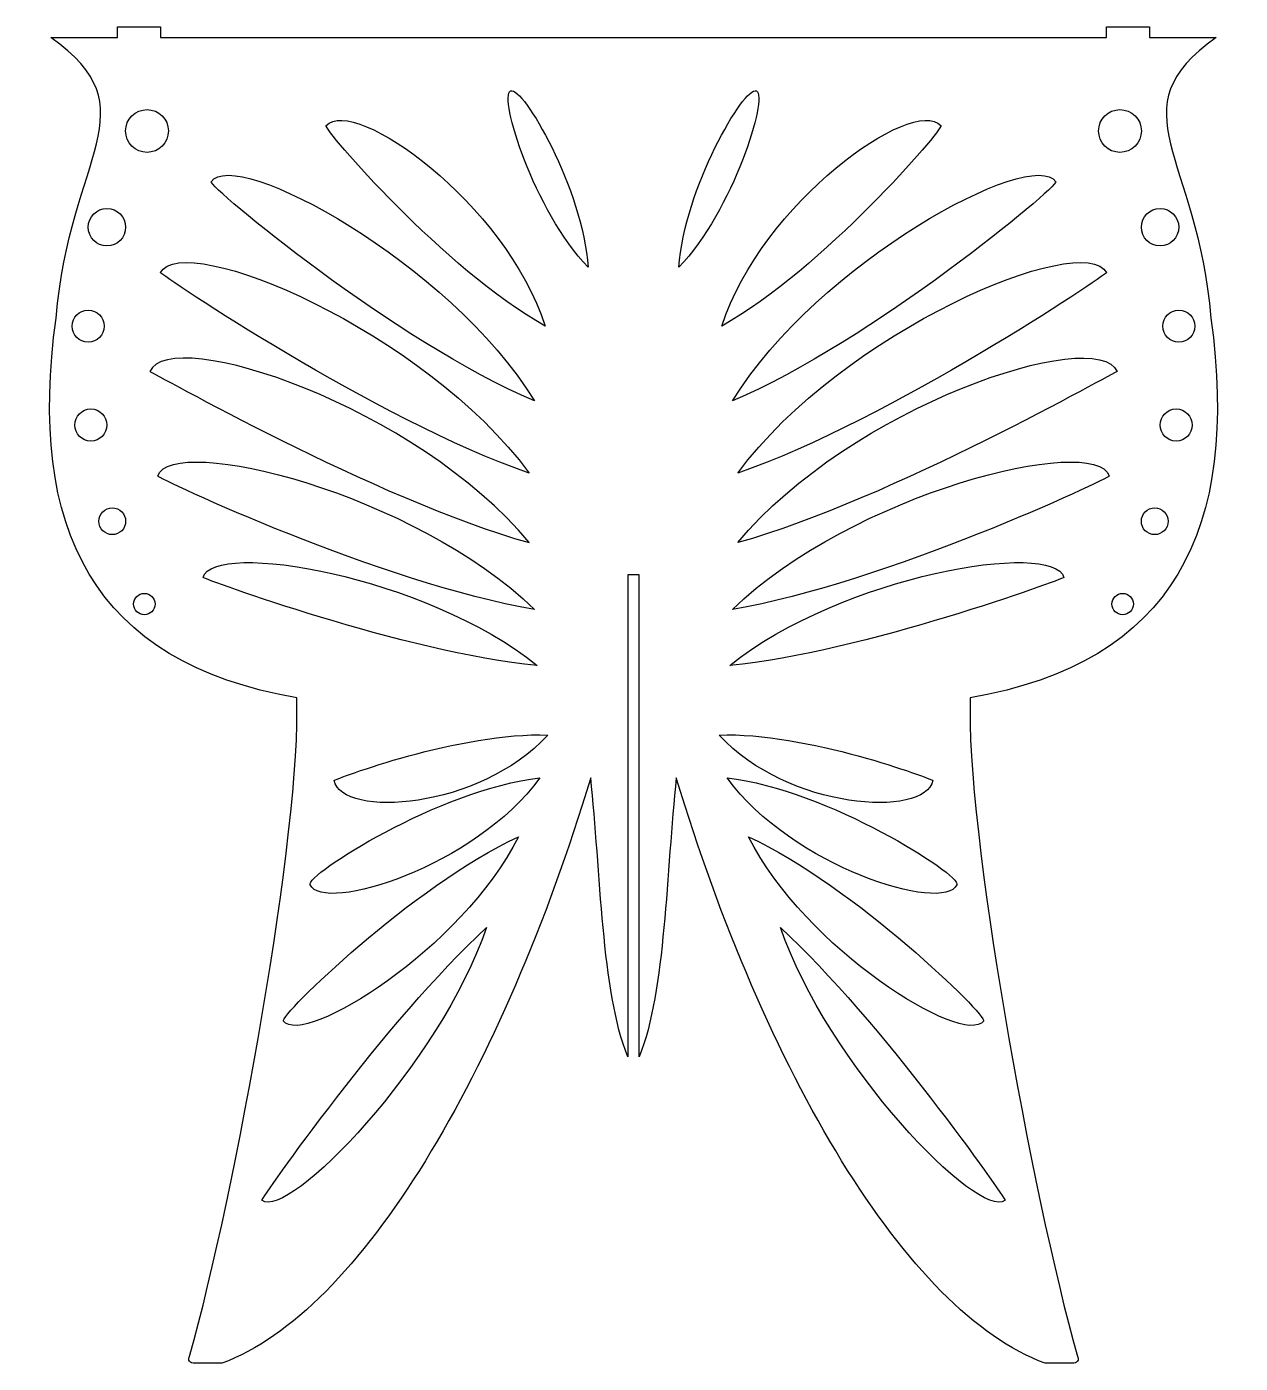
# Model space of a CAD drawing. Header units: millimetres. Extents: x -227 to 227, y 0 to 500.
import ezdxf

# ---------------------------------------------------------------- set-up
doc = ezdxf.new("R2010")
doc.units = ezdxf.units.MM

msp = doc.modelspace()

# ---------------------------------------------------------------- linework, layer by layer
for p, q in [((-193, 496), (-193, 500)), ((-193, 500), (-177, 500)), ((-177, 500), (-177, 496)), ((177, 496), (177, 500)), ((177, 500), (193, 500)), ((193, 500), (193, 496)), ((-218, 496), (-193, 496)), ((-177, 496), (177, 496)), ((193, 496), (218, 496)), ((2.15, 295), (-2.15, 295)), ((-2.15, 295), (-2.15, 114.7)), ((2.15, 114.7), (2.15, 295)), ((-154, 0), (-164, 0)), ((164, 0), (154, 0))]:
    msp.add_line(p, q)
for centre, radius in [((-182, 461), 8), ((182, 461), 8), ((-197, 425), 7), ((197, 425), 7), ((-204, 388), 6), ((204, 388), 6), ((-203, 351), 6), ((203, 351), 6), ((-195, 315), 5), ((195, 315), 5), ((-183, 284), 4), ((183, 284), 4)]:
    msp.add_circle(centre, radius)
for points in [[(-216, 391), (-211, 452), (-180, 469), (-218, 496)], [(218, 496), (180, 469), (211, 452), (216, 391)], [(-126, 249), (-202, 262), (-227, 312), (-216, 391)], [(216, 391), (227, 312), (202, 262), (126, 249)], [(-39, 307), (-81.04, 357.76), (-172.99, 388.78), (-181, 371)], [(39, 307), (81.04, 357.76), (172.99, 388.78), (181, 371)], [(-181, 371), (-180.79, 371.46), (-96.66, 323.11), (-39, 307)], [(181, 371), (180.79, 371.46), (96.66, 323.11), (39, 307)], [(-166, 3), (-149, 63), (-124, 201), (-126, 249)], [(126, 249), (124, 201), (149, 63), (166, 3)], [(-16, 219), (-49, 110), (-102, 19), (-154, 0)], [(-2.15, 114.7), (-12.02, 139.19), (-12.25, 184.36), (-16, 219)], [(16, 219), (12.25, 184.36), (12.02, 139.19), (2.15, 114.7)], [(154, 0), (102, 19), (49, 110), (16, 219)], [(-164, 0), (-166, 0), (-167, 1), (-166, 3)], [(166, 3), (167, 1), (166, 0), (164, 0)]]:
    msp.add_open_spline(points, degree=3)
for points, knots in [([(-17, 410), (-18.86, 439.1), (-41.42, 478.01), (-46, 476), (-50.58, 473.99), (-37.18, 431.06), (-17, 410)], [0, 0, 0, 0, 1, 1, 1, 2, 2, 2, 2]), ([(17, 410), (37.18, 431.06), (50.58, 473.99), (46, 476), (41.42, 478.01), (18.86, 439.1), (17, 410)], [0, 0, 0, 0, 1, 1, 1, 2, 2, 2, 2]), ([(-33, 388), (-47.96, 434.21), (-104.54, 474.44), (-115, 463), (-116.01, 461.89), (-70.91, 409.12), (-33, 388)], [0, 0, 0, 0, 1, 1, 1, 1.096774, 1.096774, 1.096774, 1.096774]), ([(33, 388), (70.91, 409.12), (116.01, 461.89), (115, 463), (104.54, 474.44), (47.96, 434.21), (33, 388)], [0, 0, 0, 0, 1, 1, 1, 11.333333, 11.333333, 11.333333, 11.333333]), ([(-37, 360), (-68.96, 411.86), (-149.02, 455.25), (-158, 442), (-159.12, 440.34), (-89.15, 382.05), (-37, 360)], [0, 0, 0, 0, 1, 1, 1, 1.125, 1.125, 1.125, 1.125]), ([(37, 360), (89.15, 382.05), (159.12, 440.34), (158, 442), (149.02, 455.25), (68.96, 411.86), (37, 360)], [0, 0, 0, 0, 1, 1, 1, 9, 9, 9, 9]), ([(-39, 333), (-78.07, 386.1), (-168.17, 424.25), (-177, 408), (-177.24, 407.56), (-96.22, 352.71), (-39, 333)], [0, 0, 0, 0, 1, 1, 1, 1.027027, 1.027027, 1.027027, 1.027027]), ([(39, 333), (96.22, 352.71), (177.24, 407.56), (177, 408), (168.17, 424.25), (78.07, 386.1), (39, 333)], [0, 0, 0, 0, 1, 1, 1, 38, 38, 38, 38]), ([(-37, 282), (-81.89, 325.5), (-172.32, 348.02), (-178, 332), (-178.33, 331.06), (-93.92, 291.58), (-37, 282)], [0, 0, 0, 0, 1, 1, 1, 1.058824, 1.058824, 1.058824, 1.058824]), ([(37, 282), (93.92, 291.58), (178.33, 331.06), (178, 332), (172.32, 348.02), (81.89, 325.5), (37, 282)], [0, 0, 0, 0, 1, 1, 1, 18, 18, 18, 18]), ([(-36, 261), (-77.88, 294.81), (-157.3, 308.02), (-161, 294), (-161.13, 293.52), (-85.54, 265.81), (-36, 261)], [0, 0, 0, 0, 1, 1, 1, 1.034483, 1.034483, 1.034483, 1.034483]), ([(36, 261), (85.54, 265.81), (161.13, 293.52), (161, 294), (157.3, 308.02), (77.88, 294.81), (36, 261)], [0, 0, 0, 0, 1, 1, 1, 30, 30, 30, 30]), ([(-32, 235), (-64.06, 236.37), (-112.1, 218.49), (-112, 218), (-108.99, 203.82), (-57.83, 207.02), (-32, 235)], [0, 0, 0, 0, 1, 1, 1, 30, 30, 30, 30]), ([(32, 235), (57.83, 207.02), (108.99, 203.82), (112, 218), (112.1, 218.49), (64.06, 236.37), (32, 235)], [0, 0, 0, 0, 1, 1, 1, 1.034483, 1.034483, 1.034483, 1.034483]), ([(-35, 219), (-72.74, 214.68), (-122.69, 182.63), (-121, 179), (-115.94, 168.12), (-59.25, 185.67), (-35, 219)], [0, 0, 0, 0, 1, 1, 1, 4, 4, 4, 4]), ([(35, 219), (59.25, 185.67), (115.94, 168.12), (121, 179), (122.69, 182.63), (72.74, 214.68), (35, 219)], [0, 0, 0, 0, 1, 1, 1, 1.333333, 1.333333, 1.333333, 1.333333]), ([(-43, 197), (-82.61, 178.65), (-132.54, 129.97), (-131, 128), (-123.29, 118.16), (-64.1, 155.04), (-43, 197)], [0, 0, 0, 0, 1, 1, 1, 6, 6, 6, 6]), ([(43, 197), (64.1, 155.04), (123.29, 118.16), (131, 128), (132.54, 129.97), (82.61, 178.65), (43, 197)], [0, 0, 0, 0, 1, 1, 1, 1.2, 1.2, 1.2, 1.2]), ([(-55, 163), (-92.32, 128.69), (-139.39, 61.32), (-139, 61), (-129.35, 53.05), (-72.25, 112.16), (-55, 163)], [0, 0, 0, 0, 1, 1, 1, 26, 26, 26, 26]), ([(55, 163), (72.25, 112.16), (129.35, 53.05), (139, 61), (139.39, 61.32), (92.32, 128.69), (55, 163)], [0, 0, 0, 0, 1, 1, 1, 1.04, 1.04, 1.04, 1.04])]:
    msp.add_open_spline(points, degree=3, knots=knots)

doc.saveas('drawing.dxf')
